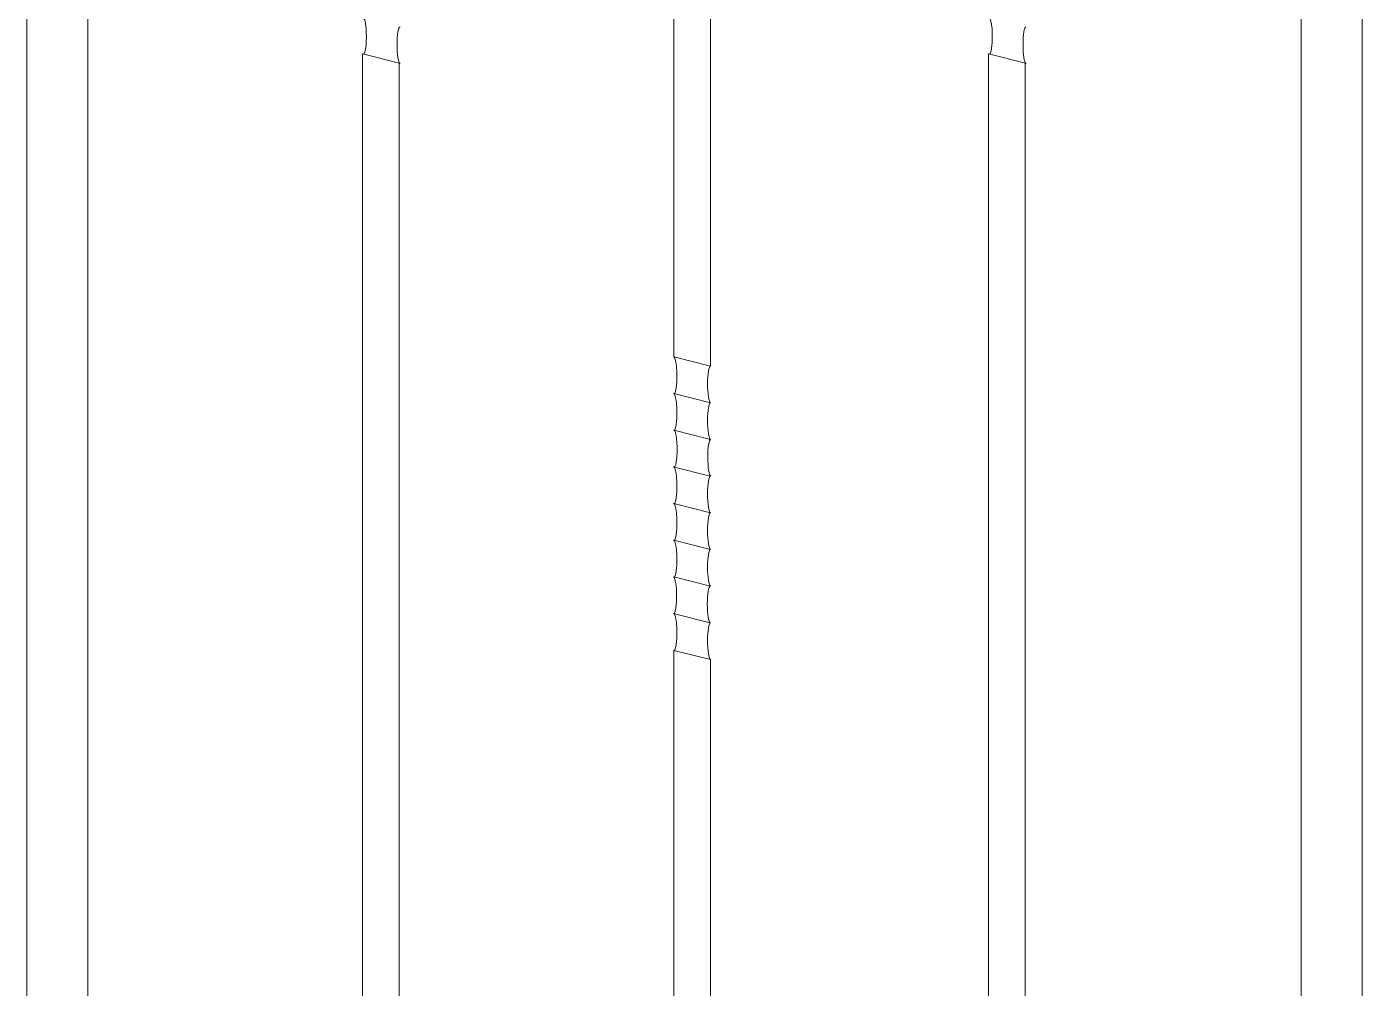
# Model space of a CAD drawing. Header units: millimetres. Extents: x -644 to 652, y 0 to 1491.
# Drawn here: x -644.4 to -329.4, y 550.8 to 777.5 of the extents above; entities that cross this region are included whole.
import ezdxf

# ---------------------------------------------------------------- set-up
doc = ezdxf.new("R2010")
doc.units = ezdxf.units.MM
doc.layers.add('ceco.net 171', color=7, linetype='Continuous')

msp = doc.modelspace()

# ---------------------------------------------------------------- linework, layer by layer
at = {"layer": 'ceco.net 171', "lineweight": 5}
for p, q in [((-343.8, 14.4), (-343.8, 1360.38)), ((-329.4, 0), (-329.4, 1360.38)), ((-644.4, 0), (-644.4, 1308.96)), ((-630, 14.4), (-630, 1294.56)), ((-491.76, 699.64), (-491.76, 909.56)), ((-483.12, 697.47), (-483.12, 907.39)), ((-565.2, 502.56), (-565.2, 771.12)), ((-556.45, 768.93), (-565.2, 771.12)), ((-556.56, 502.56), (-556.56, 768.96)), ((-417.57, 502.56), (-417.57, 771.12)), ((-408.83, 768.93), (-417.57, 771.12)), ((-408.93, 502.56), (-408.93, 769.17)), ((-483.12, 697.47), (-491.81, 699.65)), ((-483.12, 688.83), (-491.81, 691.01)), ((-483.12, 680.19), (-491.81, 682.37)), ((-483.23, 671.55), (-491.92, 673.73)), ((-483.12, 662.88), (-491.81, 665.06)), ((-483.12, 654.24), (-491.81, 656.42)), ((-483.12, 645.6), (-491.81, 647.78)), ((-483.23, 636.96), (-491.92, 639.14)), ((-491.76, 502.56), (-491.76, 630.46)), ((-483.12, 628.29), (-491.75, 630.46)), ((-483.12, 502.56), (-483.12, 628.29))]:
    msp.add_line(p, q, dxfattribs=at)
for centre, start_param, end_param in [((-565.02, 775.39), 0, 3.141593), ((-417.39, 775.39), 0, 3.141593), ((-556.32, 773.21), 3.141593, 6.210756), ((-408.69, 773.21), 3.141593, 6.210756), ((-491.79, 695.33), 0, 3.141593), ((-483.09, 693.15), 3.141593, 6.210756), ((-491.79, 686.68), 0, 3.141593), ((-483.09, 684.51), 3.141593, 6.210756), ((-491.73, 678.03), 0, 3.141593), ((-483.04, 675.85), 3.141593, 6.210756), ((-491.79, 669.38), 0, 3.141593), ((-483.09, 667.2), 3.141593, 6.210756), ((-491.79, 660.74), 0, 3.141593), ((-483.09, 658.56), 3.141593, 6.210756), ((-491.79, 652.09), 0, 3.141593), ((-483.09, 649.91), 3.141593, 6.210756), ((-491.84, 643.44), 0, 3.141593), ((-483.15, 641.26), 3.141593, 6.210756), ((-491.79, 634.79), 0, 3.141593), ((-483.09, 632.61), 3.141593, 6.210756)]:
    msp.add_ellipse(centre, major_axis=(0.03, -4.33), ratio=0.168472, start_param=start_param, end_param=end_param, dxfattribs=at)

doc.saveas('drawing.dxf')
